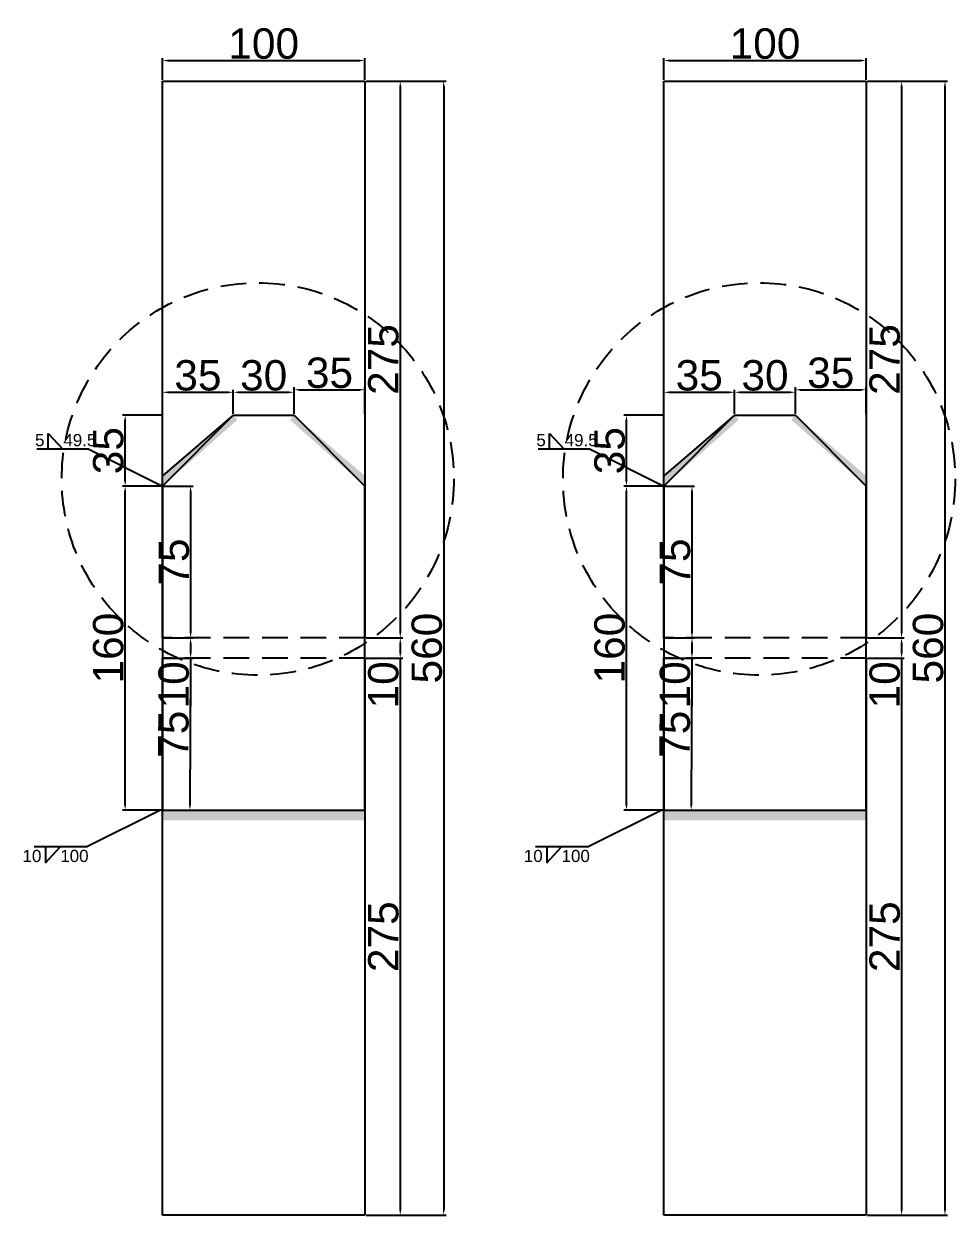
# Model space of a CAD drawing. Header units: millimetres. Extents: x 9380 to 24185, y -971 to 4358.
# Drawn here: x 18944 to 19404, y 995 to 1584 of the extents above; entities that cross this region are included whole.
import ezdxf

# ---------------------------------------------------------------- set-up
doc = ezdxf.new("R2010")
doc.units = ezdxf.units.MM
doc.linetypes.add('DASHED', pattern=[19.05, 12.7, -6.35])
for name, color, linetype in [('切平处', 3, 'DASHED'), ('尺寸标注', 6, 'Continuous'), ('焊缝', 250, 'Continuous')]:
    doc.layers.add(name, color=color, linetype=linetype)
doc.styles.get("Standard").update_dxf_attribs({"font": 'arial.ttf'})
doc.dimstyles.new('ISO-25-JHF', dxfattribs={"dimtxt": 15, "dimasz": 2.5, "dimexe": 1.25, "dimexo": 0.625, "dimtad": 1, "dimtxsty": 'Standard', "dimcen": 2.5, "dimadec": 0, "dimazin": 0, "dimtfac": 1, "dimtmove": 0, "dimatfit": 3, "dimfxl": 1, "dimarcsym": 0})

# ---------------------------------------------------------------- blocks, each defined once
blk = doc.blocks.new('*D1700')
at = {"layer": 'Defpoints', "color": 0, "transparency": 16777216}
for p in [(19112.54, 1565.51), (19012.54, 1555.38), (19112.54, 1555.38)]:
    blk.add_point(p, dxfattribs=at)
at = {"layer": '尺寸标注', "color": 0, "lineweight": -2, "transparency": 16777216}
for p, q in [((19012.54, 1556), (19012.54, 1566.76)), ((19015.04, 1565.51), (19110.04, 1565.51)), ((19112.54, 1556), (19112.54, 1566.76))]:
    blk.add_line(p, q, dxfattribs=at)
at = {"layer": '尺寸标注', "color": 0, "transparency": 16777216}
for points in [[(19015.04, 1565.93), (19015.04, 1565.1), (19012.54, 1565.51)], [(19110.04, 1565.93), (19110.04, 1565.1), (19112.54, 1565.51)]]:
    blk.add_solid(points, dxfattribs=at)
at = {"layer": '尺寸标注', "color": 0, "transparency": 16777216, "insert": (19062.54, 1573.8), "char_height": 15, "attachment_point": 5}
blk.add_mtext('100', dxfattribs=at)
blk = doc.blocks.new('*D1701')
at = {"layer": 'Defpoints', "color": 0, "transparency": 16777216}
for p in [(19112.54, 1555.38), (19112.54, 1280.38), (19130.02, 1280.38)]:
    blk.add_point(p, dxfattribs=at)
at = {"layer": '尺寸标注', "color": 0, "lineweight": -2, "transparency": 16777216}
for p, q in [((19113.16, 1555.38), (19131.27, 1555.38)), ((19130.02, 1552.88), (19130.02, 1282.88)), ((19113.16, 1280.38), (19131.27, 1280.38))]:
    blk.add_line(p, q, dxfattribs=at)
at = {"layer": '尺寸标注', "color": 0, "transparency": 16777216}
for points in [[(19129.6, 1552.88), (19130.43, 1552.88), (19130.02, 1555.38)], [(19129.6, 1282.88), (19130.43, 1282.88), (19130.02, 1280.38)]]:
    blk.add_solid(points, dxfattribs=at)
at = {"layer": '尺寸标注', "color": 0, "transparency": 16777216, "insert": (19121.73, 1417.88), "char_height": 15, "attachment_point": 5, "rotation": 90}
blk.add_mtext('275', dxfattribs=at)
blk = doc.blocks.new('*D1702')
at = {"layer": 'Defpoints', "color": 0, "transparency": 16777216}
for p in [(18994.1, 1355.38), (19012.54, 1355.38), (19012.54, 1195.38)]:
    blk.add_point(p, dxfattribs=at)
at = {"layer": '尺寸标注', "color": 0, "lineweight": -2, "transparency": 16777216}
for p, q in [((19011.91, 1355.38), (18992.85, 1355.38)), ((18994.1, 1197.88), (18994.1, 1352.88)), ((19011.91, 1195.38), (18992.85, 1195.38))]:
    blk.add_line(p, q, dxfattribs=at)
at = {"layer": '尺寸标注', "color": 0, "transparency": 16777216}
for points in [[(18993.68, 1352.88), (18994.52, 1352.88), (18994.1, 1355.38)], [(18993.68, 1197.88), (18994.52, 1197.88), (18994.1, 1195.38)]]:
    blk.add_solid(points, dxfattribs=at)
at = {"layer": '尺寸标注', "color": 0, "transparency": 16777216, "insert": (18985.81, 1275.38), "char_height": 15, "attachment_point": 5, "rotation": 90}
blk.add_mtext('160', dxfattribs=at)
blk = doc.blocks.new('*D1620')
at = {"layer": 'Defpoints', "color": 0, "transparency": 16777216}
for p in [(18994.1, 1390.38), (19012.54, 1390.38), (19012.54, 1355.38)]:
    blk.add_point(p, dxfattribs=at)
at = {"layer": '尺寸标注', "color": 0, "lineweight": -2, "transparency": 16777216}
for p, q in [((19011.91, 1390.38), (18992.85, 1390.38)), ((18994.1, 1357.88), (18994.1, 1387.88)), ((19011.91, 1355.38), (18992.85, 1355.38))]:
    blk.add_line(p, q, dxfattribs=at)
at = {"layer": '尺寸标注', "color": 0, "transparency": 16777216}
for points in [[(18993.68, 1387.88), (18994.52, 1387.88), (18994.1, 1390.38)], [(18993.68, 1357.88), (18994.52, 1357.88), (18994.1, 1355.38)]]:
    blk.add_solid(points, dxfattribs=at)
at = {"layer": '尺寸标注', "color": 0, "transparency": 16777216, "insert": (18985.81, 1372.88), "char_height": 15, "attachment_point": 5, "rotation": 90}
blk.add_mtext('35', dxfattribs=at)
blk = doc.blocks.new('*D1703')
at = {"layer": 'Defpoints', "color": 0, "transparency": 16777216}
for p in [(19047.54, 1401.7), (19012.54, 1390.38), (19047.54, 1390.38)]:
    blk.add_point(p, dxfattribs=at)
at = {"layer": '尺寸标注', "color": 0, "lineweight": -2, "transparency": 16777216}
for p, q in [((19012.54, 1391), (19012.54, 1402.95)), ((19015.04, 1401.7), (19045.04, 1401.7)), ((19047.54, 1391), (19047.54, 1402.95))]:
    blk.add_line(p, q, dxfattribs=at)
at = {"layer": '尺寸标注', "color": 0, "transparency": 16777216}
for points in [[(19015.04, 1402.11), (19015.04, 1401.28), (19012.54, 1401.7)], [(19045.04, 1402.11), (19045.04, 1401.28), (19047.54, 1401.7)]]:
    blk.add_solid(points, dxfattribs=at)
at = {"layer": '尺寸标注', "color": 0, "transparency": 16777216, "insert": (19030.04, 1409.99), "char_height": 15, "attachment_point": 5}
blk.add_mtext('35', dxfattribs=at)
blk = doc.blocks.new('*D1704')
at = {"layer": 'Defpoints', "color": 0, "transparency": 16777216}
for p in [(19077.54, 1401.7), (19047.54, 1390.38), (19077.54, 1390.38)]:
    blk.add_point(p, dxfattribs=at)
at = {"layer": '尺寸标注', "color": 0, "lineweight": -2, "transparency": 16777216}
for p, q in [((19047.54, 1391), (19047.54, 1402.95)), ((19050.04, 1401.7), (19075.04, 1401.7)), ((19077.54, 1391), (19077.54, 1402.95))]:
    blk.add_line(p, q, dxfattribs=at)
at = {"layer": '尺寸标注', "color": 0, "transparency": 16777216}
for points in [[(19050.04, 1402.11), (19050.04, 1401.28), (19047.54, 1401.7)], [(19075.04, 1402.11), (19075.04, 1401.28), (19077.54, 1401.7)]]:
    blk.add_solid(points, dxfattribs=at)
at = {"layer": '尺寸标注', "color": 0, "transparency": 16777216, "insert": (19062.54, 1409.99), "char_height": 15, "attachment_point": 5}
blk.add_mtext('30', dxfattribs=at)
blk = doc.blocks.new('*D1621')
at = {"layer": 'Defpoints', "color": 0, "transparency": 16777216}
for p in [(19112.54, 1402.95), (19077.54, 1390.38), (19112.54, 1390.38)]:
    blk.add_point(p, dxfattribs=at)
at = {"layer": '尺寸标注', "color": 0, "lineweight": -2, "transparency": 16777216}
for p, q in [((19077.54, 1391), (19077.54, 1404.2)), ((19080.04, 1402.95), (19110.04, 1402.95)), ((19112.54, 1391), (19112.54, 1404.2))]:
    blk.add_line(p, q, dxfattribs=at)
at = {"layer": '尺寸标注', "color": 0, "transparency": 16777216}
for points in [[(19080.04, 1403.36), (19080.04, 1402.53), (19077.54, 1402.95)], [(19110.04, 1403.36), (19110.04, 1402.53), (19112.54, 1402.95)]]:
    blk.add_solid(points, dxfattribs=at)
at = {"layer": '尺寸标注', "color": 0, "transparency": 16777216, "insert": (19095.04, 1411.24), "char_height": 15, "attachment_point": 5}
blk.add_mtext('35', dxfattribs=at)
blk = doc.blocks.new('*D1705')
at = {"layer": 'Defpoints', "color": 0, "transparency": 16777216}
for p in [(19112.54, 1280.38), (19112.54, 1270.38), (19130.02, 1270.38)]:
    blk.add_point(p, dxfattribs=at)
at = {"layer": '尺寸标注', "color": 0, "lineweight": -2, "transparency": 16777216}
for p, q in [((19113.16, 1280.38), (19131.27, 1280.38)), ((19130.02, 1277.88), (19130.02, 1272.88)), ((19113.16, 1270.38), (19131.27, 1270.38)), ((19130.02, 1270.38), (19130.02, 1246.6))]:
    blk.add_line(p, q, dxfattribs=at)
at = {"layer": '尺寸标注', "color": 0, "transparency": 16777216}
for points in [[(19129.6, 1277.88), (19130.43, 1277.88), (19130.02, 1280.38)], [(19129.6, 1272.88), (19130.43, 1272.88), (19130.02, 1270.38)]]:
    blk.add_solid(points, dxfattribs=at)
at = {"layer": '尺寸标注', "color": 0, "transparency": 16777216, "insert": (19121.73, 1257.24), "char_height": 15, "attachment_point": 5, "rotation": 90}
blk.add_mtext('10', dxfattribs=at)
blk = doc.blocks.new('*D1706')
at = {"layer": 'Defpoints', "color": 0, "transparency": 16777216}
for p in [(19112.54, 1270.38), (19112.54, 995.38), (19130.02, 995.38)]:
    blk.add_point(p, dxfattribs=at)
at = {"layer": '尺寸标注', "color": 0, "lineweight": -2, "transparency": 16777216}
for p, q in [((19113.16, 1270.38), (19131.27, 1270.38)), ((19130.02, 1267.88), (19130.02, 997.88)), ((19113.16, 995.38), (19131.27, 995.38))]:
    blk.add_line(p, q, dxfattribs=at)
at = {"layer": '尺寸标注', "color": 0, "transparency": 16777216}
for points in [[(19129.6, 1267.88), (19130.43, 1267.88), (19130.02, 1270.38)], [(19129.6, 997.88), (19130.43, 997.88), (19130.02, 995.38)]]:
    blk.add_solid(points, dxfattribs=at)
at = {"layer": '尺寸标注', "color": 0, "transparency": 16777216, "insert": (19121.73, 1132.88), "char_height": 15, "attachment_point": 5, "rotation": 90}
blk.add_mtext('275', dxfattribs=at)
blk = doc.blocks.new('*D1622')
at = {"layer": 'Defpoints', "color": 0, "transparency": 16777216}
for p in [(19112.54, 1555.38), (19112.54, 995.38), (19151.47, 995.38)]:
    blk.add_point(p, dxfattribs=at)
at = {"layer": '尺寸标注', "color": 0, "lineweight": -2, "transparency": 16777216}
for p, q in [((19113.16, 1555.38), (19152.72, 1555.38)), ((19151.47, 1552.88), (19151.47, 997.88)), ((19113.16, 995.38), (19152.72, 995.38))]:
    blk.add_line(p, q, dxfattribs=at)
at = {"layer": '尺寸标注', "color": 0, "transparency": 16777216}
for points in [[(19151.05, 1552.88), (19151.89, 1552.88), (19151.47, 1555.38)], [(19151.05, 997.88), (19151.89, 997.88), (19151.47, 995.38)]]:
    blk.add_solid(points, dxfattribs=at)
at = {"layer": '尺寸标注', "color": 0, "transparency": 16777216, "insert": (19143.19, 1275.38), "char_height": 15, "attachment_point": 5, "rotation": 90}
blk.add_mtext('560', dxfattribs=at)
blk = doc.blocks.new('*D1707')
at = {"layer": 'Defpoints', "color": 0, "transparency": 16777216}
for p in [(19012.54, 1355.38), (19012.54, 1280.38), (19026.43, 1280.38)]:
    blk.add_point(p, dxfattribs=at)
at = {"layer": '尺寸标注', "color": 0, "lineweight": -2, "transparency": 16777216}
for p, q in [((19013.16, 1355.38), (19027.68, 1355.38)), ((19026.43, 1352.88), (19026.43, 1282.88)), ((19013.16, 1280.38), (19027.68, 1280.38))]:
    blk.add_line(p, q, dxfattribs=at)
at = {"layer": '尺寸标注', "color": 0, "transparency": 16777216}
for points in [[(19026.01, 1352.88), (19026.85, 1352.88), (19026.43, 1355.38)], [(19026.01, 1282.88), (19026.85, 1282.88), (19026.43, 1280.38)]]:
    blk.add_solid(points, dxfattribs=at)
at = {"layer": '尺寸标注', "color": 0, "transparency": 16777216, "insert": (19018.18, 1317.88), "char_height": 15, "attachment_point": 5, "rotation": 90}
blk.add_mtext('75', dxfattribs=at)
blk = doc.blocks.new('*D1708')
at = {"layer": 'Defpoints', "color": 0, "transparency": 16777216}
for p in [(19012.54, 1280.38), (19012.54, 1270.38), (19026.43, 1270.38)]:
    blk.add_point(p, dxfattribs=at)
at = {"layer": '尺寸标注', "color": 0, "lineweight": -2, "transparency": 16777216}
for p, q in [((19013.16, 1280.38), (19027.68, 1280.38)), ((19026.43, 1277.88), (19026.43, 1272.88)), ((19013.16, 1270.38), (19027.68, 1270.38)), ((19026.43, 1270.38), (19026.43, 1246.6))]:
    blk.add_line(p, q, dxfattribs=at)
at = {"layer": '尺寸标注', "color": 0, "transparency": 16777216}
for points in [[(19026.01, 1277.88), (19026.85, 1277.88), (19026.43, 1280.38)], [(19026.01, 1272.88), (19026.85, 1272.88), (19026.43, 1270.38)]]:
    blk.add_solid(points, dxfattribs=at)
at = {"layer": '尺寸标注', "color": 0, "transparency": 16777216, "insert": (19018.15, 1257.24), "char_height": 15, "attachment_point": 5, "rotation": 90}
blk.add_mtext('10', dxfattribs=at)
blk = doc.blocks.new('*D1623')
at = {"layer": 'Defpoints', "color": 0, "transparency": 16777216}
for p in [(19012.54, 1270.38), (19012.17, 1195.38), (19026.06, 1195.31)]:
    blk.add_point(p, dxfattribs=at)
at = {"layer": '尺寸标注', "color": 0, "lineweight": -2, "transparency": 16777216}
for p, q in [((19013.16, 1270.37), (19027.68, 1270.3)), ((19026.42, 1267.81), (19026.08, 1197.81)), ((19012.8, 1195.37), (19027.31, 1195.3))]:
    blk.add_line(p, q, dxfattribs=at)
at = {"layer": '尺寸标注', "color": 0, "transparency": 16777216}
for points in [[(19026, 1267.81), (19026.83, 1267.81), (19026.43, 1270.31)], [(19025.66, 1197.81), (19026.49, 1197.81), (19026.06, 1195.31)]]:
    blk.add_solid(points, dxfattribs=at)
at = {"layer": '尺寸标注', "color": 0, "transparency": 16777216, "insert": (19017.99, 1232.85), "char_height": 15, "attachment_point": 5, "rotation": 89.72111}
blk.add_mtext('75', dxfattribs=at)
blk = doc.blocks.new('*D1709')
at = {"layer": 'Defpoints', "color": 0, "transparency": 16777216}
for p in [(19360.24, 1565.51), (19260.24, 1555.38), (19360.24, 1555.38)]:
    blk.add_point(p, dxfattribs=at)
at = {"layer": '尺寸标注', "color": 0, "lineweight": -2, "transparency": 16777216}
for p, q in [((19260.24, 1556), (19260.24, 1566.76)), ((19262.74, 1565.51), (19357.74, 1565.51)), ((19360.24, 1556), (19360.24, 1566.76))]:
    blk.add_line(p, q, dxfattribs=at)
at = {"layer": '尺寸标注', "color": 0, "transparency": 16777216}
for points in [[(19262.74, 1565.93), (19262.74, 1565.1), (19260.24, 1565.51)], [(19357.74, 1565.93), (19357.74, 1565.1), (19360.24, 1565.51)]]:
    blk.add_solid(points, dxfattribs=at)
at = {"layer": '尺寸标注', "color": 0, "transparency": 16777216, "insert": (19310.24, 1573.8), "char_height": 15, "attachment_point": 5}
blk.add_mtext('100', dxfattribs=at)
blk = doc.blocks.new('*D1710')
at = {"layer": 'Defpoints', "color": 0, "transparency": 16777216}
for p in [(19360.24, 1555.38), (19360.24, 1280.38), (19377.72, 1280.38)]:
    blk.add_point(p, dxfattribs=at)
at = {"layer": '尺寸标注', "color": 0, "lineweight": -2, "transparency": 16777216}
for p, q in [((19360.86, 1555.38), (19378.97, 1555.38)), ((19377.72, 1552.88), (19377.72, 1282.88)), ((19360.86, 1280.38), (19378.97, 1280.38))]:
    blk.add_line(p, q, dxfattribs=at)
at = {"layer": '尺寸标注', "color": 0, "transparency": 16777216}
for points in [[(19377.3, 1552.88), (19378.13, 1552.88), (19377.72, 1555.38)], [(19377.3, 1282.88), (19378.13, 1282.88), (19377.72, 1280.38)]]:
    blk.add_solid(points, dxfattribs=at)
at = {"layer": '尺寸标注', "color": 0, "transparency": 16777216, "insert": (19369.43, 1417.88), "char_height": 15, "attachment_point": 5, "rotation": 90}
blk.add_mtext('275', dxfattribs=at)
blk = doc.blocks.new('*D1711')
at = {"layer": 'Defpoints', "color": 0, "transparency": 16777216}
for p in [(19241.8, 1355.38), (19260.24, 1355.38), (19260.24, 1195.38)]:
    blk.add_point(p, dxfattribs=at)
at = {"layer": '尺寸标注', "color": 0, "lineweight": -2, "transparency": 16777216}
for p, q in [((19259.61, 1355.38), (19240.55, 1355.38)), ((19241.8, 1197.88), (19241.8, 1352.88)), ((19259.61, 1195.38), (19240.55, 1195.38))]:
    blk.add_line(p, q, dxfattribs=at)
at = {"layer": '尺寸标注', "color": 0, "transparency": 16777216}
for points in [[(19241.38, 1352.88), (19242.21, 1352.88), (19241.8, 1355.38)], [(19241.38, 1197.88), (19242.21, 1197.88), (19241.8, 1195.38)]]:
    blk.add_solid(points, dxfattribs=at)
at = {"layer": '尺寸标注', "color": 0, "transparency": 16777216, "insert": (19233.51, 1275.38), "char_height": 15, "attachment_point": 5, "rotation": 90}
blk.add_mtext('160', dxfattribs=at)
blk = doc.blocks.new('*D1624')
at = {"layer": 'Defpoints', "color": 0, "transparency": 16777216}
for p in [(19241.8, 1390.38), (19260.24, 1390.38), (19260.24, 1355.38)]:
    blk.add_point(p, dxfattribs=at)
at = {"layer": '尺寸标注', "color": 0, "lineweight": -2, "transparency": 16777216}
for p, q in [((19259.61, 1390.38), (19240.55, 1390.38)), ((19241.8, 1357.88), (19241.8, 1387.88)), ((19259.61, 1355.38), (19240.55, 1355.38))]:
    blk.add_line(p, q, dxfattribs=at)
at = {"layer": '尺寸标注', "color": 0, "transparency": 16777216}
for points in [[(19241.38, 1387.88), (19242.21, 1387.88), (19241.8, 1390.38)], [(19241.38, 1357.88), (19242.21, 1357.88), (19241.8, 1355.38)]]:
    blk.add_solid(points, dxfattribs=at)
at = {"layer": '尺寸标注', "color": 0, "transparency": 16777216, "insert": (19233.51, 1372.88), "char_height": 15, "attachment_point": 5, "rotation": 90}
blk.add_mtext('35', dxfattribs=at)
blk = doc.blocks.new('*D1712')
at = {"layer": 'Defpoints', "color": 0, "transparency": 16777216}
for p in [(19295.24, 1401.7), (19260.24, 1390.38), (19295.24, 1390.38)]:
    blk.add_point(p, dxfattribs=at)
at = {"layer": '尺寸标注', "color": 0, "lineweight": -2, "transparency": 16777216}
for p, q in [((19260.24, 1391), (19260.24, 1402.95)), ((19262.74, 1401.7), (19292.74, 1401.7)), ((19295.24, 1391), (19295.24, 1402.95))]:
    blk.add_line(p, q, dxfattribs=at)
at = {"layer": '尺寸标注', "color": 0, "transparency": 16777216}
for points in [[(19262.74, 1402.11), (19262.74, 1401.28), (19260.24, 1401.7)], [(19292.74, 1402.11), (19292.74, 1401.28), (19295.24, 1401.7)]]:
    blk.add_solid(points, dxfattribs=at)
at = {"layer": '尺寸标注', "color": 0, "transparency": 16777216, "insert": (19277.74, 1409.99), "char_height": 15, "attachment_point": 5}
blk.add_mtext('35', dxfattribs=at)
blk = doc.blocks.new('*D1713')
at = {"layer": 'Defpoints', "color": 0, "transparency": 16777216}
for p in [(19325.24, 1401.7), (19295.24, 1390.38), (19325.24, 1390.38)]:
    blk.add_point(p, dxfattribs=at)
at = {"layer": '尺寸标注', "color": 0, "lineweight": -2, "transparency": 16777216}
for p, q in [((19295.24, 1391), (19295.24, 1402.95)), ((19297.74, 1401.7), (19322.74, 1401.7)), ((19325.24, 1391), (19325.24, 1402.95))]:
    blk.add_line(p, q, dxfattribs=at)
at = {"layer": '尺寸标注', "color": 0, "transparency": 16777216}
for points in [[(19297.74, 1402.11), (19297.74, 1401.28), (19295.24, 1401.7)], [(19322.74, 1402.11), (19322.74, 1401.28), (19325.24, 1401.7)]]:
    blk.add_solid(points, dxfattribs=at)
at = {"layer": '尺寸标注', "color": 0, "transparency": 16777216, "insert": (19310.24, 1409.99), "char_height": 15, "attachment_point": 5}
blk.add_mtext('30', dxfattribs=at)
blk = doc.blocks.new('*D1625')
at = {"layer": 'Defpoints', "color": 0, "transparency": 16777216}
for p in [(19360.24, 1402.95), (19325.24, 1390.38), (19360.24, 1390.38)]:
    blk.add_point(p, dxfattribs=at)
at = {"layer": '尺寸标注', "color": 0, "lineweight": -2, "transparency": 16777216}
for p, q in [((19325.24, 1391), (19325.24, 1404.2)), ((19327.74, 1402.95), (19357.74, 1402.95)), ((19360.24, 1391), (19360.24, 1404.2))]:
    blk.add_line(p, q, dxfattribs=at)
at = {"layer": '尺寸标注', "color": 0, "transparency": 16777216}
for points in [[(19327.74, 1403.36), (19327.74, 1402.53), (19325.24, 1402.95)], [(19357.74, 1403.36), (19357.74, 1402.53), (19360.24, 1402.95)]]:
    blk.add_solid(points, dxfattribs=at)
at = {"layer": '尺寸标注', "color": 0, "transparency": 16777216, "insert": (19342.74, 1411.24), "char_height": 15, "attachment_point": 5}
blk.add_mtext('35', dxfattribs=at)
blk = doc.blocks.new('*D1714')
at = {"layer": 'Defpoints', "color": 0, "transparency": 16777216}
for p in [(19360.24, 1280.38), (19360.24, 1270.38), (19377.72, 1270.38)]:
    blk.add_point(p, dxfattribs=at)
at = {"layer": '尺寸标注', "color": 0, "lineweight": -2, "transparency": 16777216}
for p, q in [((19360.86, 1280.38), (19378.97, 1280.38)), ((19377.72, 1277.88), (19377.72, 1272.88)), ((19360.86, 1270.38), (19378.97, 1270.38)), ((19377.72, 1270.38), (19377.72, 1246.6))]:
    blk.add_line(p, q, dxfattribs=at)
at = {"layer": '尺寸标注', "color": 0, "transparency": 16777216}
for points in [[(19377.3, 1277.88), (19378.13, 1277.88), (19377.72, 1280.38)], [(19377.3, 1272.88), (19378.13, 1272.88), (19377.72, 1270.38)]]:
    blk.add_solid(points, dxfattribs=at)
at = {"layer": '尺寸标注', "color": 0, "transparency": 16777216, "insert": (19369.43, 1257.24), "char_height": 15, "attachment_point": 5, "rotation": 90}
blk.add_mtext('10', dxfattribs=at)
blk = doc.blocks.new('*D1715')
at = {"layer": 'Defpoints', "color": 0, "transparency": 16777216}
for p in [(19360.24, 1270.38), (19360.24, 995.38), (19377.72, 995.38)]:
    blk.add_point(p, dxfattribs=at)
at = {"layer": '尺寸标注', "color": 0, "lineweight": -2, "transparency": 16777216}
for p, q in [((19360.86, 1270.38), (19378.97, 1270.38)), ((19377.72, 1267.88), (19377.72, 997.88)), ((19360.86, 995.38), (19378.97, 995.38))]:
    blk.add_line(p, q, dxfattribs=at)
at = {"layer": '尺寸标注', "color": 0, "transparency": 16777216}
for points in [[(19377.3, 1267.88), (19378.13, 1267.88), (19377.72, 1270.38)], [(19377.3, 997.88), (19378.13, 997.88), (19377.72, 995.38)]]:
    blk.add_solid(points, dxfattribs=at)
at = {"layer": '尺寸标注', "color": 0, "transparency": 16777216, "insert": (19369.43, 1132.88), "char_height": 15, "attachment_point": 5, "rotation": 90}
blk.add_mtext('275', dxfattribs=at)
blk = doc.blocks.new('*D1626')
at = {"layer": 'Defpoints', "color": 0, "transparency": 16777216}
for p in [(19360.24, 1555.38), (19360.24, 995.38), (19399.17, 995.38)]:
    blk.add_point(p, dxfattribs=at)
at = {"layer": '尺寸标注', "color": 0, "lineweight": -2, "transparency": 16777216}
for p, q in [((19360.86, 1555.38), (19400.42, 1555.38)), ((19399.17, 1552.88), (19399.17, 997.88)), ((19360.86, 995.38), (19400.42, 995.38))]:
    blk.add_line(p, q, dxfattribs=at)
at = {"layer": '尺寸标注', "color": 0, "transparency": 16777216}
for points in [[(19398.75, 1552.88), (19399.58, 1552.88), (19399.17, 1555.38)], [(19398.75, 997.88), (19399.58, 997.88), (19399.17, 995.38)]]:
    blk.add_solid(points, dxfattribs=at)
at = {"layer": '尺寸标注', "color": 0, "transparency": 16777216, "insert": (19390.88, 1275.38), "char_height": 15, "attachment_point": 5, "rotation": 90}
blk.add_mtext('560', dxfattribs=at)
blk = doc.blocks.new('*D1716')
at = {"layer": 'Defpoints', "color": 0, "transparency": 16777216}
for p in [(19260.24, 1355.38), (19260.24, 1280.38), (19274.13, 1280.38)]:
    blk.add_point(p, dxfattribs=at)
at = {"layer": '尺寸标注', "color": 0, "lineweight": -2, "transparency": 16777216}
for p, q in [((19260.86, 1355.38), (19275.38, 1355.38)), ((19274.13, 1352.88), (19274.13, 1282.88)), ((19260.86, 1280.38), (19275.38, 1280.38))]:
    blk.add_line(p, q, dxfattribs=at)
at = {"layer": '尺寸标注', "color": 0, "transparency": 16777216}
for points in [[(19273.71, 1352.88), (19274.54, 1352.88), (19274.13, 1355.38)], [(19273.71, 1282.88), (19274.54, 1282.88), (19274.13, 1280.38)]]:
    blk.add_solid(points, dxfattribs=at)
at = {"layer": '尺寸标注', "color": 0, "transparency": 16777216, "insert": (19265.87, 1317.88), "char_height": 15, "attachment_point": 5, "rotation": 90}
blk.add_mtext('75', dxfattribs=at)
blk = doc.blocks.new('*D1717')
at = {"layer": 'Defpoints', "color": 0, "transparency": 16777216}
for p in [(19260.24, 1280.38), (19260.24, 1270.38), (19274.13, 1270.38)]:
    blk.add_point(p, dxfattribs=at)
at = {"layer": '尺寸标注', "color": 0, "lineweight": -2, "transparency": 16777216}
for p, q in [((19260.86, 1280.38), (19275.38, 1280.38)), ((19274.13, 1277.88), (19274.13, 1272.88)), ((19260.86, 1270.38), (19275.38, 1270.38)), ((19274.13, 1270.38), (19274.13, 1246.6))]:
    blk.add_line(p, q, dxfattribs=at)
at = {"layer": '尺寸标注', "color": 0, "transparency": 16777216}
for points in [[(19273.71, 1277.88), (19274.54, 1277.88), (19274.13, 1280.38)], [(19273.71, 1272.88), (19274.54, 1272.88), (19274.13, 1270.38)]]:
    blk.add_solid(points, dxfattribs=at)
at = {"layer": '尺寸标注', "color": 0, "transparency": 16777216, "insert": (19265.84, 1257.24), "char_height": 15, "attachment_point": 5, "rotation": 90}
blk.add_mtext('10', dxfattribs=at)
blk = doc.blocks.new('*D1627')
at = {"layer": 'Defpoints', "color": 0, "transparency": 16777216}
for p in [(19260.24, 1270.38), (19259.87, 1195.38), (19273.76, 1195.31)]:
    blk.add_point(p, dxfattribs=at)
at = {"layer": '尺寸标注', "color": 0, "lineweight": -2, "transparency": 16777216}
for p, q in [((19260.86, 1270.37), (19275.38, 1270.3)), ((19274.12, 1267.81), (19273.77, 1197.81)), ((19260.5, 1195.37), (19275.01, 1195.3))]:
    blk.add_line(p, q, dxfattribs=at)
at = {"layer": '尺寸标注', "color": 0, "transparency": 16777216}
for points in [[(19273.7, 1267.81), (19274.53, 1267.81), (19274.13, 1270.31)], [(19273.36, 1197.81), (19274.19, 1197.81), (19273.76, 1195.31)]]:
    blk.add_solid(points, dxfattribs=at)
at = {"layer": '尺寸标注', "color": 0, "transparency": 16777216, "insert": (19265.69, 1232.85), "char_height": 15, "attachment_point": 5, "rotation": 89.72111}
blk.add_mtext('75', dxfattribs=at)

msp = doc.modelspace()

# ---------------------------------------------------------------- hatches: boundary and pattern name
at = {"layer": '焊缝'}
h = msp.add_hatch(color=250, dxfattribs=at)
h.dxf.hatch_style = 1
h.paths.add_polyline_path([(19012.539, 1360.414), (19012.539, 1355.312), (19049.555, 1388.099), (19047.539, 1390.352)])
h = msp.add_hatch(color=250, dxfattribs=at)
h.dxf.hatch_style = 1
h.paths.add_polyline_path([(19112.539, 1360.414), (19112.539, 1355.312), (19075.522, 1388.099), (19077.539, 1390.352)])
h = msp.add_hatch(color=250, dxfattribs=at)
h.dxf.hatch_style = 1
h.paths.add_polyline_path([(19260.237, 1360.414), (19260.237, 1355.312), (19297.254, 1388.099), (19295.237, 1390.352)])
h = msp.add_hatch(color=250, dxfattribs=at)
h.dxf.hatch_style = 1
h.paths.add_polyline_path([(19360.237, 1360.414), (19360.237, 1355.312), (19323.22, 1388.099), (19325.237, 1390.352)])
h = msp.add_hatch(color=250, dxfattribs=at)
h.dxf.hatch_style = 1
h.paths.add_polyline_path([(19012.539, 1190.313), (19012.539, 1195.313), (19112.539, 1195.313), (19112.534, 1190.313)])
h = msp.add_hatch(color=250, dxfattribs=at)
h.dxf.hatch_style = 1
h.paths.add_polyline_path([(19260.237, 1190.313), (19260.237, 1195.313), (19360.237, 1195.313), (19360.232, 1190.313)])

# ---------------------------------------------------------------- linework, layer by layer
for p, q in [((19012.539, 1555.377), (19112.539, 1555.377)), ((19012.539, 1280.377), (19012.539, 1555.377)), ((19112.539, 1555.377), (19112.539, 1280.377)), ((19260.237, 1555.377), (19360.237, 1555.377)), ((19260.237, 1280.377), (19260.237, 1555.377)), ((19360.237, 1555.377), (19360.237, 1280.377)), ((19047.539, 1390.377), (19012.539, 1355.377)), ((19047.539, 1390.377), (19077.539, 1390.377)), ((19077.539, 1390.377), (19112.539, 1355.377)), ((19295.237, 1390.377), (19260.237, 1355.377)), ((19295.237, 1390.377), (19325.237, 1390.377)), ((19325.237, 1390.377), (19360.237, 1355.377)), ((19012.539, 1355.377), (19012.539, 1195.377)), ((19112.539, 1195.377), (19112.539, 1355.377)), ((19260.237, 1355.377), (19260.237, 1195.377)), ((19360.237, 1195.377), (19360.237, 1355.377)), ((19012.539, 995.377), (19012.539, 1270.377)), ((19112.539, 1270.377), (19112.539, 995.377)), ((19260.237, 995.377), (19260.237, 1270.377)), ((19360.237, 1270.377), (19360.237, 995.377)), ((19012.539, 1195.377), (19112.539, 1195.377)), ((19260.237, 1195.377), (19360.237, 1195.377)), ((19112.539, 995.377), (19012.539, 995.377)), ((19360.237, 995.377), (19260.237, 995.377))]:
    msp.add_line(p, q)
at = {"linetype": 'DASHED'}
for p, q in [((19112.539, 1280.377), (19012.539, 1280.377)), ((19360.237, 1280.377), (19260.237, 1280.377)), ((19112.539, 1270.377), (19012.539, 1270.377)), ((19360.237, 1270.377), (19260.237, 1270.377))]:
    msp.add_line(p, q, dxfattribs=at)
at = {"layer": '切平处'}
for centre in [(19059.635, 1358.904), (19307.333, 1358.904)]:
    msp.add_circle(centre, 96.875, dxfattribs=at)
at = {"layer": '尺寸标注'}
for p, q in [((18956.034, 1373.567), (18956.034, 1381.331)), ((18956.034, 1381.331), (18963.266, 1373.567)), ((19203.733, 1373.567), (19203.733, 1381.331)), ((19203.733, 1381.331), (19210.964, 1373.567)), ((18976.147, 1373.567), (18950.384, 1373.567)), ((18976.147, 1373.567), (19012.539, 1355.377)), ((19223.846, 1373.567), (19198.083, 1373.567)), ((19223.846, 1373.567), (19260.237, 1355.377)), ((18974.834, 1177.187), (19011.225, 1195.377)), ((19222.532, 1177.187), (19258.923, 1195.377)), ((18974.834, 1177.187), (18949.071, 1177.187)), ((18954.721, 1177.187), (18954.721, 1169.423)), ((18954.721, 1169.423), (18961.952, 1177.187)), ((19222.532, 1177.187), (19196.769, 1177.187)), ((19202.419, 1177.187), (19202.419, 1169.423)), ((19202.419, 1169.423), (19209.65, 1177.187))]:
    msp.add_line(p, q, dxfattribs=at)
at = {"layer": '焊缝'}
for p, q in [((19047.539, 1390.352), (19012.534, 1360.414)), ((19295.237, 1390.352), (19260.232, 1360.414)), ((19012.539, 1195.313), (19112.539, 1195.313)), ((19260.237, 1195.313), (19360.237, 1195.313))]:
    msp.add_line(p, q, dxfattribs=at)

# ---------------------------------------------------------------- texts
at = {"layer": '尺寸标注', "char_height": 6}
for s, insert, attachment_point in [('5    49.5', (18949.564, 1381.084), 1), ('5    49.5', (19197.263, 1381.084), 1), ('\\pt0;10    100', (18943.379, 1169.67), 7), ('\\pt0;10    100', (19191.077, 1169.67), 7)]:
    msp.add_mtext_dynamic_manual_height_columns(s, width=68.30832, gutter_width=12.5, heights=[0], dxfattribs=dict(at, insert=insert, attachment_point=attachment_point))

# ---------------------------------------------------------------- dimensions: what is measured, and where the dimension line sits
at = {"layer": '尺寸标注'}
for p1, p2, distance, picture, middle in [((19012.539, 1555.377), (19112.539, 1555.377), 10.138, '*D1700', (19062.539, 1573.798)), ((19260.237, 1555.377), (19360.237, 1555.377), 10.138, '*D1709', (19310.237, 1573.798)), ((19112.539, 1555.377), (19112.539, 1280.377), 17.478, '*D1701', (19121.733, 1417.877)), ((19112.539, 1555.377), (19112.539, 995.377), 38.931, '*D1622', (19143.186, 1275.377)), ((19360.237, 1555.377), (19360.237, 1280.377), 17.478, '*D1710', (19369.432, 1417.877)), ((19360.237, 1555.377), (19360.237, 995.377), 38.931, '*D1626', (19390.884, 1275.377)), ((19012.539, 1390.377), (19047.539, 1390.377), 11.32, '*D1703', (19030.039, 1409.985)), ((19047.539, 1390.377), (19077.539, 1390.377), 11.32, '*D1704', (19062.539, 1409.985)), ((19077.539, 1390.377), (19112.539, 1390.377), 12.57, '*D1621', (19095.039, 1411.235)), ((19260.237, 1390.377), (19295.237, 1390.377), 11.32, '*D1712', (19277.737, 1409.985)), ((19295.237, 1390.377), (19325.237, 1390.377), 11.32, '*D1713', (19310.237, 1409.985)), ((19325.237, 1390.377), (19360.237, 1390.377), 12.57, '*D1625', (19342.737, 1411.235)), ((19012.539, 1355.377), (19012.539, 1390.377), 18.44, '*D1620', (18985.81, 1372.877)), ((19260.237, 1355.377), (19260.237, 1390.377), 18.44, '*D1624', (19233.508, 1372.877)), ((19012.539, 1195.377), (19012.539, 1355.377), 18.44, '*D1702', (18985.815, 1275.377)), ((19012.539, 1355.377), (19012.539, 1280.377), 13.891, '*D1707', (19018.177, 1317.877)), ((19260.237, 1195.377), (19260.237, 1355.377), 18.44, '*D1711', (19233.513, 1275.377)), ((19260.237, 1355.377), (19260.237, 1280.377), 13.891, '*D1716', (19265.875, 1317.877)), ((19012.539, 1280.377), (19012.539, 1270.377), 13.891, '*D1708', (19018.146, 1257.24)), ((19112.539, 1280.377), (19112.539, 1270.377), 17.478, '*D1705', (19121.733, 1257.24)), ((19260.237, 1280.377), (19260.237, 1270.377), 13.891, '*D1717', (19265.844, 1257.24)), ((19360.237, 1280.377), (19360.237, 1270.377), 17.478, '*D1714', (19369.432, 1257.24)), ((19012.539, 1270.377), (19012.174, 1195.377), 13.891, '*D1623', (19017.994, 1232.849)), ((19112.539, 1270.377), (19112.539, 995.377), 17.478, '*D1706', (19121.733, 1132.877)), ((19260.237, 1270.377), (19259.872, 1195.377), 13.891, '*D1627', (19265.692, 1232.849)), ((19360.237, 1270.377), (19360.237, 995.377), 17.478, '*D1715', (19369.432, 1132.877))]:
    dim = msp.add_aligned_dim(p1=p1, p2=p2, distance=distance, dimstyle='ISO-25-JHF', dxfattribs=at)
    dim.commit()
    dim.dimension.update_dxf_attribs({"geometry": picture, "text_midpoint": middle})

doc.saveas('drawing.dxf')
